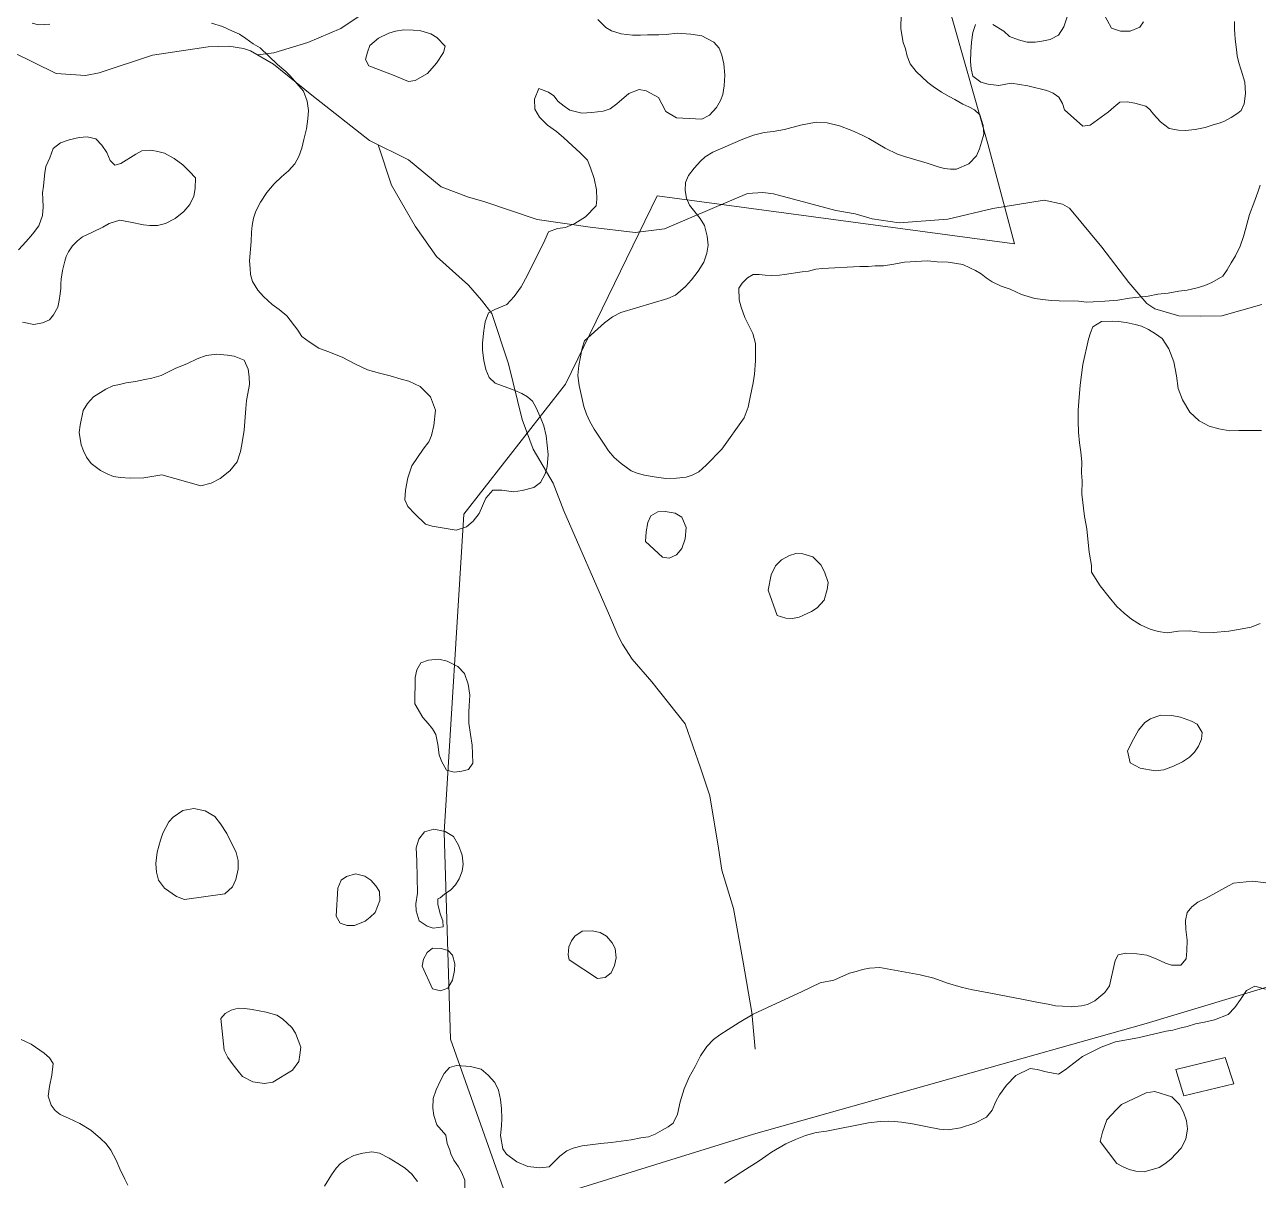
# Model space of a CAD drawing. Header units: metres. Extents: x 4652992 to 4879070, y 2074171 to 2309877.
# Drawn here: x 4654265.4 to 4654362.4, y 2307839.3 to 2307930.2 of the extents above; entities that cross this region are included whole.
import ezdxf

# ---------------------------------------------------------------- set-up
doc = ezdxf.new("R2010")
doc.units = ezdxf.units.M
doc.header["$MEASUREMENT"] = 0
for name, color, linetype, lineweight in [('Level 1', 2, 'Continuous', 0), ('Level 3', 46, 'Continuous', 0), ('Level 31', 38, 'Continuous', 0), ('Level 37', 3, 'Continuous', 0), ('Level 40', 1, 'Continuous', 0)]:
    doc.layers.add(name, color=color, linetype=linetype, lineweight=lineweight)

msp = doc.modelspace()

# ---------------------------------------------------------------- linework, layer by layer
at = {"layer": 'Level 1'}
for points in [[(4654362.660771, 2307908.189085, 1345), (4654359.527892, 2307907.292756, 1344.48), (4654357.807374, 2307907.284961, 1344.38), (4654356.137612, 2307907.31038, 1344.3), (4654354.253412, 2307907.857841, 1344), (4654353.617774, 2307908.264502, 1343.68), (4654352.207307, 2307909.921137, 1343.5), (4654350.09642, 2307912.695094, 1343), (4654347.557027, 2307915.775065, 1342.14), (4654347.004479, 2307916.076399, 1342), (4654345.549356, 2307916.386815, 1342), (4654341.513103, 2307915.731222, 1341), (4654337.969137, 2307914.898962, 1340), (4654334.144516, 2307914.622021, 1339), (4654332.036297, 2307914.919598, 1338), (4654330.697799, 2307915.324009, 1337), (4654329.183111, 2307915.574289, 1336), (4654327.316329, 2307916.076777, 1335), (4654324.264155, 2307916.902754, 1334), (4654323.430309, 2307917.007089, 1333.62), (4654322.228644, 2307916.931411, 1333.52), (4654319.439204, 2307915.753619, 1333), (4654315.690472, 2307914.133763, 1332), (4654313.378702, 2307913.845744, 1331.44), (4654309.851904, 2307914.270162, 1331), (4654305.695262, 2307914.871696, 1330), (4654301.495747, 2307916.288223, 1329), (4654300.289242, 2307916.624211, 1328), (4654298.133377, 2307917.438963, 1327), (4654295.566465, 2307919.573146, 1326), (4654292.507118, 2307921.090497, 1325), (4654287.956693, 2307924.656964, 1324), (4654284.95539, 2307927.089003, 1323), (4654283.137061, 2307928.158071, 1322.66), (4654282.586578, 2307928.325473, 1322.56), (4654281.44144, 2307928.520586, 1322.42), (4654279.821499, 2307928.463042, 1322), (4654275.440138, 2307927.799214, 1321), (4654271.235523, 2307926.425527, 1320), (4654270.154258, 2307926.207525, 1319.72), (4654267.852162, 2307926.372455, 1319), (4654264.398249, 2307928.070822, 1318)], [(4654322.822796, 2307849.609423, 1349), (4654322.568618, 2307852.498756, 1347), (4654321.894303, 2307856.471321, 1345), (4654321.123478, 2307860.672488, 1343), (4654320.197795, 2307863.688557, 1341), (4654319.932403, 2307865.429267, 1340), (4654319.252603, 2307869.54024, 1338), (4654318.527075, 2307871.741805, 1337), (4654317.311254, 2307875.205281, 1336), (4654314.689681, 2307878.518801, 1335.36), (4654313.150568, 2307880.285454, 1335.18), (4654312.393545, 2307881.478455, 1335.12), (4654312.043701, 2307882.141947, 1335.1), (4654311.366444, 2307883.721297, 1335), (4654307.792652, 2307891.959482, 1334), (4654306.94917, 2307894.136541, 1333), (4654305.36751, 2307896.814572, 1332), (4654304.509695, 2307899.159591, 1331.58), (4654303.43063, 2307903.525149, 1331), (4654302.121251, 2307907.47784, 1330), (4654301.303999, 2307908.522908, 1329.52), (4654300.296741, 2307909.708602, 1329), (4654297.775728, 2307911.973443, 1328), (4654296.084866, 2307914.344007, 1327), (4654294.231449, 2307917.590699, 1326), (4654293.186798, 2307920.753394, 1325.222165)]]:
    msp.add_polyline3d(points, dxfattribs=at)
at = {"layer": 'Level 3'}
msp.add_polyline3d([(4654310.742132, 2307958.323627, 1336.84), (4654309.779016, 2307954.92183, 1336), (4654308.573377, 2307950.226111, 1335), (4654307.14098, 2307947.243665, 1334), (4654305.10415, 2307944.136321, 1333), (4654303.860191, 2307942.024663, 1332), (4654302.485036, 2307940.558707, 1331), (4654300.984301, 2307939.09719, 1330), (4654297.838678, 2307936.9207, 1329), (4654296.022658, 2307934.971284, 1328), (4654294.583028, 2307933.57881, 1327), (4654292.708464, 2307931.546369, 1326), (4654290.251524, 2307929.901293, 1325), (4654287.658364, 2307928.800977, 1324), (4654284.97179, 2307927.999643, 1323), (4654283.709021, 2307927.821793, 1322.766948)], dxfattribs=at)
at = {"layer": 'Level 31'}
msp.add_3dface([(4654360.480231, 2307846.899125, 1363.762732), (4654356.541569, 2307845.945242, 1363.422732), (4654355.897131, 2307848.013998, 1363.252732), (4654359.792317, 2307848.969258, 1363.832732)], dxfattribs=at)
at = {"layer": 'Level 37', "extrusion": (-0.2380571444883622, -0.3757410176505633, 0.8956268662858244), "elevation": -1973933.017426, "flags": 128}
msp.add_lwpolyline([(2696479.591254, 3977594.69809), (2696490.752116, 3977584.896067), (2696472.710368, 3977560.031303)], dxfattribs=at)
at = {"layer": 'Level 37'}
for points in [[(4654321.938937, 2307986.153456, 1347.352359), (4654326.297248, 2307969.509468, 1344.652359), (4654333.063243, 2307950.203566, 1341.932359), (4654337.448182, 2307933.763957, 1344.332359), (4654341.118912, 2307920.834677, 1342.752359), (4654343.217048, 2307912.962998, 1342.372359), (4654315.108023, 2307916.727512, 1333.672359), (4654307.907974, 2307901.921652, 1332.792359), (4654299.907485, 2307891.690354, 1335.192359), (4654298.360353, 2307866.681969, 1346.632359), (4654298.878165, 2307850.396511, 1350.992359)], [(4654303.522367, 2307836.978702, 1346.770273), (4654322.698398, 2307842.942044, 1355.490273), (4654353.584691, 2307851.632133, 1362.930273), (4654366.639489, 2307855.563065, 1364.510273), (4654375.434873, 2307860.383755, 1365.310273), (4654379.018281, 2307866.792882, 1365.050273), (4654379.378924, 2307874.423588, 1364.470273)]]:
    msp.add_polyline3d(points, dxfattribs=at)
at = {"layer": 'Level 40', "color": 3}
for points in [[(4654267.361841, 2307930.234641, 1324.8), (4654266.469521, 2307930.199263, 1324.8), (4654265.976275, 2307930.327308, 1324.68)], [(4654310.446718, 2307930.60945, 1340), (4654311.081282, 2307929.968408, 1340.2), (4654311.521781, 2307929.729565, 1340.2), (4654312.296917, 2307929.485041, 1340.28), (4654313.189361, 2307929.368833, 1340.44), (4654313.799915, 2307929.369105, 1340.48), (4654314.357599, 2307929.410164, 1340.52), (4654315.244072, 2307929.416389, 1340.52), (4654315.825268, 2307929.422478, 1340.56), (4654316.699923, 2307929.52198, 1340.68), (4654317.7567, 2307929.464148, 1340.72), (4654318.643297, 2307929.318787, 1340.72), (4654319.583013, 2307928.829467, 1340.72), (4654320.006097, 2307928.351577, 1340.68), (4654320.200285, 2307927.797792, 1340.68), (4654320.371086, 2307927.127393, 1340.68), (4654320.436396, 2307926.235399, 1340.68), (4654320.390119, 2307925.395826, 1340.6), (4654320.285001, 2307924.719474, 1340.48), (4654320.097531, 2307924.241313, 1340.28), (4654319.775086, 2307923.698959, 1340.16), (4654319.223746, 2307923.08071, 1340.08), (4654318.642799, 2307922.77145, 1340.08), (4654316.64668, 2307922.863846, 1339.8), (4654315.800886, 2307923.364868, 1339.72), (4654315.495111, 2307923.971075, 1339.6), (4654315.230513, 2307924.478187, 1339.44), (4654314.267285, 2307925.002478, 1339.28), (4654313.709476, 2307925.113004, 1339.16), (4654312.881969, 2307924.791974, 1338.96), (4654311.955066, 2307923.975331, 1338.88), (4654311.421142, 2307923.596129, 1338.88), (4654310.863582, 2307923.403484, 1338.88), (4654309.988927, 2307923.303981, 1338.88), (4654309.184682, 2307923.251151, 1338.76), (4654308.251061, 2307923.466454, 1338.56), (4654307.798744, 2307923.798575, 1338.48), (4654307.322914, 2307924.165667, 1338.48), (4654306.982059, 2307924.596952, 1338.44), (4654306.582611, 2307924.888285, 1338.36), (4654305.81917, 2307925.191117, 1338.16), (4654305.467616, 2307924.351409, 1338.04), (4654305.491749, 2307923.55851, 1338.04), (4654305.856241, 2307922.940669, 1338.04), (4654306.490804, 2307922.299627, 1337.92), (4654307.213318, 2307921.792719, 1337.8), (4654307.78904, 2307921.314897, 1337.68), (4654308.42945, 2307920.703009, 1337.52), (4654309.075707, 2307920.120275, 1337.52), (4654309.633889, 2307919.554992, 1337.44), (4654309.8751, 2307918.931265, 1337.12), (4654310.169306, 2307918.115165, 1337), (4654310.352049, 2307917.199902, 1337), (4654310.387876, 2307916.46531, 1336.92), (4654310.317839, 2307915.96388, 1336.88), (4654309.473164, 2307915.100632, 1337.08), (4654308.634088, 2307914.569709, 1337.2), (4654307.900502, 2307914.260381, 1337.36), (4654307.272407, 2307914.172648, 1337.72), (4654306.579873, 2307913.91581, 1337.84), (4654306.292759, 2307913.245207, 1337.88), (4654304.915404, 2307910.486901, 1338.4), (4654304.428876, 2307909.583, 1338.48), (4654303.87766, 2307908.813166, 1338.48), (4654303.296962, 2307908.200735, 1338.44), (4654302.363839, 2307907.809695, 1338.28), (4654301.853302, 2307907.547108, 1338.16), (4654301.589699, 2307906.841534, 1338.2), (4654301.513815, 2307906.31095, 1338.24), (4654301.478734, 2307906.136028, 1338.92), (4654301.379712, 2307905.185658, 1339.08), (4654301.386056, 2307904.608469, 1339.08), (4654301.498265, 2307903.798119, 1339.08), (4654301.657372, 2307903.069412, 1339.08), (4654301.898583, 2307902.445686, 1339.08), (4654302.392077, 2307902.014469, 1339.08), (4654303.866091, 2307901.449593, 1339.16), (4654304.488587, 2307901.205001, 1339.08), (4654304.92324, 2307900.937004, 1338.92), (4654305.310994, 2307900.587364, 1338.68), (4654305.581439, 2307900.109406, 1338.56), (4654305.940208, 2307899.310825, 1338.48), (4654306.204931, 2307898.652128, 1338.28), (4654306.381703, 2307897.859297, 1338), (4654306.547279, 2307896.401816, 1338), (4654306.471769, 2307895.416475, 1338), (4654306.301963, 2307894.874189, 1338), (4654305.950284, 2307894.186067, 1337.96), (4654305.41636, 2307893.806865, 1337.96), (4654304.512471, 2307893.561593, 1337.96), (4654303.819813, 2307893.456341, 1337.96), (4654302.898011, 2307893.578366, 1337.96), (4654302.199381, 2307893.595546, 1337.96), (4654301.642195, 2307892.948144, 1338.2), (4654301.126557, 2307891.746889, 1338.32), (4654300.639781, 2307891.14616, 1338.36), (4654300.123522, 2307890.702833, 1338.36), (4654299.307708, 2307890.440111, 1338.36), (4654297.417079, 2307890.754101, 1338.2), (4654296.900323, 2307890.917118, 1338.2), (4654296.05428, 2307891.721312, 1338), (4654295.501945, 2307892.315748, 1337.96), (4654295.266705, 2307892.817043, 1337.88), (4654295.330646, 2307893.59249, 1337.56), (4654295.52359, 2307894.554562, 1337.36), (4654295.833968, 2307895.493366, 1337.28), (4654296.707628, 2307896.805554, 1337.12), (4654297.159199, 2307897.382947, 1337.12), (4654297.381875, 2307897.884445, 1337.12), (4654297.569097, 2307898.665777, 1337.12), (4654297.691382, 2307899.884348, 1337.12), (4654297.291312, 2307900.933609, 1337.12), (4654296.474627, 2307901.731986, 1336.96), (4654295.581934, 2307902.151365, 1336.68), (4654294.977103, 2307902.331833, 1336.44), (4654294.113892, 2307902.593808, 1336.16), (4654293.297705, 2307902.785843, 1336.04), (4654292.34642, 2307903.06527, 1335.96), (4654291.34214, 2307903.537071, 1335.76), (4654290.402424, 2307904.026392, 1335.48), (4654289.445168, 2307904.428251, 1335.04), (4654288.505576, 2307904.765986, 1334.72), (4654287.747857, 2307905.249557, 1334.6), (4654287.189799, 2307905.663254, 1334.56), (4654286.866484, 2307906.182, 1334.56), (4654285.990834, 2307907.295182, 1334.56), (4654285.3916, 2307907.807975, 1334.56), (4654284.857054, 2307908.186702, 1334.56), (4654284.157927, 2307908.810224, 1334.32), (4654283.711332, 2307909.323085, 1333.76), (4654283.299818, 2307910.010868, 1333.4), (4654283.134988, 2307910.558835, 1333.2), (4654283.105257, 2307911.019409, 1332.88), (4654283.075401, 2307911.631569, 1332.56), (4654283.197437, 2307913.153311, 1332), (4654283.220327, 2307913.876268, 1331.72), (4654283.266852, 2307914.412669, 1331.44), (4654283.383788, 2307914.995743, 1331.32), (4654283.553594, 2307915.538029, 1331.16), (4654283.940477, 2307916.249488, 1331), (4654284.427129, 2307917.001803, 1330.84), (4654284.990163, 2307917.678359, 1330.72), (4654285.588526, 2307918.226666, 1330.64), (4654286.13999, 2307918.693329, 1330.64), (4654286.62092, 2307919.264904, 1330.64), (4654286.949211, 2307919.836412, 1330.64), (4654287.171763, 2307920.489495, 1330.68), (4654287.341444, 2307921.183367, 1330.8), (4654287.540359, 2307922.023007, 1330.84), (4654287.663018, 2307922.78682, 1330.84), (4654287.703572, 2307923.445653, 1330.84), (4654287.609028, 2307924.191879, 1330.84), (4654287.308976, 2307924.978825, 1330.8), (4654286.268869, 2307926.185218, 1330.52), (4654285.910473, 2307926.529042, 1330.4), (4654285.25837, 2307927.082623, 1330.12), (4654284.594448, 2307927.729482, 1330.08), (4654283.901168, 2307928.382158, 1329.96), (4654283.354928, 2307928.702577, 1329.84), (4654282.767513, 2307929.122092, 1329.72), (4654282.285836, 2307929.46003, 1329.56), (4654281.722057, 2307929.692988, 1329.4), (4654280.94095, 2307930.059944, 1329.12), (4654280.07774, 2307930.32192, 1328.8)], [(4654362.536524, 2307917.59042, 1354.36), (4654362.360871, 2307917.01898, 1354.36), (4654362.038676, 2307916.173455, 1354.36), (4654361.704787, 2307915.269622, 1354.16), (4654361.40038, 2307914.208387, 1353.76), (4654361.236546, 2307913.543669, 1353.32), (4654360.961249, 2307912.779788, 1353.04), (4654360.597877, 2307912.033358, 1352.8), (4654360.269586, 2307911.46185, 1352.36), (4654359.947142, 2307910.919496, 1352), (4654359.601186, 2307910.412113, 1351.96), (4654358.738597, 2307909.916161, 1352.04), (4654358.175191, 2307909.694362, 1351.64), (4654357.588272, 2307909.507534, 1351.4), (4654356.789999, 2307909.332272, 1351.08), (4654356.132546, 2307909.250357, 1350.84), (4654355.304914, 2307909.080912, 1350.52), (4654354.494822, 2307908.998929, 1350.4), (4654353.731754, 2307908.847003, 1350.24), (4654352.264209, 2307908.683104, 1349.76), (4654351.348502, 2307908.531111, 1349.56), (4654350.327055, 2307908.460694, 1349.32), (4654349.39953, 2307908.40198, 1349.04), (4654348.877051, 2307908.384257, 1348.92), (4654348.248832, 2307908.44811, 1348.92), (4654346.728293, 2307908.476584, 1348.92), (4654346.094228, 2307908.511283, 1348.28), (4654345.43665, 2307908.580954, 1347.88), (4654344.814278, 2307908.67396, 1347.64), (4654343.774918, 2307908.970839, 1347.36), (4654342.882225, 2307909.390218, 1347.2), (4654342.165806, 2307909.623108, 1347.04), (4654341.472775, 2307909.972613, 1346.96), (4654340.985252, 2307910.281398, 1346.88), (4654340.591651, 2307910.601885, 1346.76), (4654340.156998, 2307910.869881, 1346.64), (4654339.710652, 2307911.079571, 1346.52), (4654339.152719, 2307911.341682, 1346.28), (4654337.996049, 2307911.510244, 1346.12), (4654337.150628, 2307911.55651, 1346.04), (4654336.399129, 2307911.614478, 1345.92), (4654335.906008, 2307911.590938, 1345.84), (4654334.579284, 2307911.520385, 1345.56), (4654333.722294, 2307911.356757, 1345.44), (4654332.906356, 2307911.24562, 1345.32), (4654332.260596, 2307911.222012, 1345.2), (4654331.702912, 2307911.180953, 1345), (4654331.062999, 2307911.186498, 1344.76), (4654328.098427, 2307911.016103, 1344.12), (4654327.59946, 2307910.963409, 1344.04), (4654327.018388, 2307910.805735, 1344.04), (4654326.519421, 2307910.753041, 1344.04), (4654325.134104, 2307910.542537, 1343.4), (4654324.729059, 2307910.501545, 1342.92), (4654324.142016, 2307910.466302, 1342.6), (4654323.601872, 2307910.512704, 1342.4), (4654323.149803, 2307910.541654, 1341.88), (4654322.662529, 2307910.547267, 1341.52), (4654322.216556, 2307910.3022, 1341.4), (4654321.794218, 2307909.870576, 1341.28), (4654321.530366, 2307909.468173, 1341.08), (4654321.560471, 2307908.552842, 1340.76), (4654321.719454, 2307907.975721, 1340.68), (4654322.013659, 2307907.159621, 1340.64), (4654322.64872, 2307905.912236, 1340.64), (4654322.854851, 2307905.113588, 1340.68), (4654322.861195, 2307904.536399, 1340.68), (4654322.85597, 2307903.749317, 1340.64), (4654322.768766, 2307902.705669, 1340.64), (4654322.663648, 2307902.029317, 1340.6), (4654322.435623, 2307900.892322, 1340.6), (4654322.27776, 2307900.105173, 1340.72), (4654321.961411, 2307899.288801, 1340.72), (4654320.213966, 2307896.81601, 1340.72), (4654318.982159, 2307895.544475, 1340.72), (4654318.389643, 2307895.025321, 1340.76), (4654317.879106, 2307894.762734, 1340.68), (4654317.391957, 2307894.616762, 1340.56), (4654316.640582, 2307894.523145, 1340.32), (4654315.812826, 2307894.505286, 1340.24), (4654314.891023, 2307894.62731, 1339.92), (4654314.127706, 2307894.778556, 1339.8), (4654313.546385, 2307894.924053, 1339.72), (4654313.064834, 2307895.110406, 1339.64), (4654312.295297, 2307895.687256, 1339.52), (4654311.748933, 2307896.15926, 1339.4), (4654311.302338, 2307896.672121, 1339.32), (4654310.949664, 2307897.196684, 1339.16), (4654310.179629, 2307898.379876, 1339), (4654309.815138, 2307898.997717, 1338.96), (4654309.562233, 2307899.563136, 1338.88), (4654309.35038, 2307900.181045, 1338.84), (4654308.979172, 2307901.830832, 1338.64), (4654308.890475, 2307902.606212, 1338.56), (4654308.954416, 2307903.38166, 1338.52), (4654309.229215, 2307904.751883, 1338.48), (4654309.404868, 2307905.323323, 1338.64), (4654310.971186, 2307906.740763, 1338.64), (4654311.616572, 2307907.219128, 1338.64), (4654312.26793, 2307907.575062, 1338.64), (4654315.96559, 2307908.661127, 1338.64), (4654316.570048, 2307908.935417, 1338.64), (4654317.344437, 2307909.600406, 1338.84), (4654317.81952, 2307910.142828, 1338.88), (4654318.353195, 2307910.825201, 1338.96), (4654318.798795, 2307911.525026, 1339), (4654319.03304, 2307912.236417, 1339.12), (4654319.126465, 2307912.854461, 1339.12), (4654319.055432, 2307913.565717, 1339.12), (4654318.855149, 2307914.393519, 1339.12), (4654318.508322, 2307914.947235, 1339.08), (4654317.967681, 2307915.599979, 1338.96), (4654317.650337, 2307915.996293, 1338.92), (4654317.42679, 2307916.555895, 1338.88), (4654317.332371, 2307917.150535, 1338.88), (4654317.33772, 2307917.786032, 1338.92), (4654317.57209, 2307918.345837, 1339.08), (4654318.023661, 2307918.92323, 1339.24), (4654318.528102, 2307919.459834, 1339.36), (4654318.903541, 2307919.809815, 1339.6), (4654319.496182, 2307920.177382, 1339.96), (4654321.867118, 2307921.192895, 1341.6), (4654322.694625, 2307921.513925, 1341.6), (4654323.528104, 2307921.712523, 1341.6), (4654324.25012, 2307921.811958, 1341.6), (4654325.136469, 2307921.969768, 1341.96), (4654326.392534, 2307922.29682, 1342.28), (4654327.631058, 2307922.536409, 1342.44), (4654328.476479, 2307922.490144, 1343.16), (4654329.46297, 2307922.234053, 1343.72), (4654330.43192, 2307921.890501, 1344.08), (4654331.242385, 2307921.517727, 1344.32), (4654331.770959, 2307921.261433, 1344.36), (4654333.051406, 2307920.492413, 1344.36), (4654334.026328, 2307920.02643, 1344.36), (4654334.566596, 2307919.828442, 1344.36), (4654336.35758, 2307919.32201, 1344.36), (4654337.214943, 2307919.03088, 1344.36), (4654337.708189, 2307918.902835, 1344.36), (4654338.183769, 2307918.838914, 1344.68), (4654338.671043, 2307918.833301, 1344.8), (4654339.639371, 2307919.247677, 1345), (4654340.225916, 2307919.889262, 1345.04), (4654340.460286, 2307920.449067, 1345.24), (4654340.624245, 2307920.9622, 1345.32), (4654340.811591, 2307921.591947, 1345.32), (4654340.76407, 2307922.268231, 1345.48), (4654340.50507, 2307923.107668, 1345.48), (4654340.064446, 2307923.498096, 1345.48), (4654339.623946, 2307923.736939, 1345.68), (4654339.148241, 2307923.952446, 1345.8), (4654338.519774, 2307924.31947, 1346), (4654338.079274, 2307924.558313, 1346.52), (4654337.474318, 2307924.890367, 1346.56), (4654336.834032, 2307925.350669, 1346.56), (4654336.405226, 2307925.64782, 1346.84), (4654335.482801, 2307926.527773, 1347), (4654335.024388, 2307927.133912, 1347.12), (4654334.77733, 2307927.728484, 1347.2), (4654334.647705, 2307928.299788, 1347.24), (4654334.471182, 2307928.789448, 1347.32), (4654334.294161, 2307929.88545, 1347.36), (4654334.316678, 2307931.063165, 1347.72)], [(4654347.373974, 2307930.812967, 1348.097311), (4654347.094295, 2307930.043372, 1347.657311), (4654346.672123, 2307929.375399, 1347.577311), (4654346.020123, 2307929.032345, 1347.557311), (4654345.369516, 2307928.909879, 1347.197311), (4654344.83374, 2307928.83847, 1347.037311), (4654344.206749, 2307928.829157, 1346.957311), (4654343.543703, 2307929.003618, 1346.937311), (4654342.823938, 2307929.262845, 1346.957311), (4654342.377186, 2307929.689287, 1347.017311), (4654341.507465, 2307930.22829, 1347.057311)], [(4654348.599278, 2307922.20889, 1349.277311), (4654349.16955, 2307922.302969, 1349.277311), (4654350.62178, 2307923.342776, 1349.277311), (4654351.024848, 2307923.705297, 1349.277311), (4654351.511202, 2307924.110349, 1349.337311), (4654352.066714, 2307924.133708, 1349.477311), (4654352.670089, 2307924.029869, 1349.637311), (4654353.161585, 2307923.889117, 1349.877311), (4654353.541667, 2307923.784983, 1350.317311), (4654353.860686, 2307923.530882, 1351.157311), (4654354.156088, 2307923.163628, 1351.657311), (4654354.69903, 2307922.55632, 1351.617311), (4654355.379954, 2307922.039691, 1351.617311), (4654356.109039, 2307921.896425, 1351.697311), (4654356.655695, 2307921.877352, 1351.797311), (4654357.414764, 2307921.949057, 1351.897311), (4654358.205841, 2307922.102816, 1351.997311), (4654358.848521, 2307922.329909, 1352.177311), (4654359.318722, 2307922.443652, 1352.377311), (4654359.726301, 2307922.613873, 1352.617311), (4654360.26347, 2307922.90587, 1352.977311), (4654360.780904, 2307923.245918, 1353.457311), (4654361.048477, 2307923.458374, 1353.897311), (4654361.275019, 2307923.973375, 1353.937311), (4654361.383149, 2307924.776679, 1353.937311), (4654361.331536, 2307925.670269, 1354.137311), (4654361.057096, 2307926.637092, 1354.437311), (4654360.860205, 2307927.191126, 1354.597311), (4654360.737744, 2307927.745258, 1354.757311), (4654360.666563, 2307928.259865, 1354.917311), (4654360.582943, 2307929.0714, 1355.297311), (4654360.536937, 2307929.492715, 1355.577311), (4654360.516107, 2307929.820739, 1355.957311), (4654360.511429, 2307930.440072, 1356.177311)], [(4654353.351765, 2307930.433432, 1349.457311), (4654353.071456, 2307930.017341, 1349.457311), (4654352.316434, 2307929.679806, 1349.457311), (4654351.546485, 2307929.698584, 1349.417311), (4654350.85236, 2307929.938049, 1349.357311), (4654350.173126, 2307931.175828, 1349.077311)], [(4654294.298005, 2307926.264766, 1334.12008), (4654295.573028, 2307925.744024, 1334.20008), (4654296.087726, 2307925.818546, 1334.20008), (4654297.051119, 2307926.36503, 1334.32008), (4654297.772636, 2307927.166741, 1334.32008), (4654298.324739, 2307928.002297, 1334.40008), (4654298.457062, 2307928.507904, 1334.40008), (4654297.804574, 2307929.199858, 1334.40008), (4654297.331031, 2307929.471809, 1334.40008), (4654296.52955, 2307929.7206, 1334.36008), (4654295.925041, 2307929.782252, 1334.32008), (4654295.196024, 2307929.809662, 1334.28008), (4654294.556819, 2307929.700897, 1334.28008), (4654294.024773, 2307929.541167, 1334.28008), (4654293.209017, 2307929.142536, 1334.24008), (4654292.533761, 2307928.568046, 1334.24008), (4654292.339186, 2307928.045318, 1334.40008), (4654292.189516, 2307927.454502, 1334.48008), (4654292.441602, 2307926.960771, 1334.64008), (4654294.298005, 2307926.264766, 1334.12008)], [(4654340.150461, 2307930.215184, 1347.037311), (4654339.943189, 2307929.578603, 1346.837311), (4654339.82962, 2307928.82054, 1346.717311), (4654339.779139, 2307928.079529, 1346.657311), (4654339.751344, 2307927.304612, 1346.557311), (4654339.807765, 2307926.719284, 1346.557311), (4654339.955865, 2307926.14539, 1346.557311), (4654340.574167, 2307925.685239, 1346.437311), (4654341.137142, 2307925.530441, 1346.417311), (4654341.978105, 2307925.424088, 1346.497311), (4654342.95254, 2307925.600715, 1346.757311), (4654344.265264, 2307925.401661, 1347.217311), (4654345.762905, 2307925.019029, 1347.617311), (4654346.253937, 2307924.804748, 1347.977311), (4654346.695713, 2307924.497077, 1348.597311), (4654346.981795, 2307924.013862, 1348.677311), (4654347.155999, 2307923.493735, 1349.157311), (4654348.599278, 2307922.20889, 1349.277311)], [(4654264.886834, 2307912.486553, 1332.1125), (4654265.50427, 2307913.153301, 1331.7125), (4654266.011545, 2307913.722729, 1331.4925), (4654266.49269, 2307914.386439, 1331.4725), (4654266.776599, 2307915.192793, 1331.4525), (4654266.831478, 2307915.835935, 1330.9525), (4654266.802251, 2307916.510404, 1330.5725), (4654266.79339, 2307916.987692, 1330.2325), (4654266.868609, 2307917.507962, 1330.0725), (4654266.917723, 2307918.048205, 1330.0725), (4654266.972652, 2307918.542726, 1329.9125), (4654267.042081, 2307919.034408, 1329.5125), (4654267.363726, 2307919.729346, 1328.8925), (4654267.615765, 2307920.452774, 1328.4725), (4654268.192671, 2307920.919403, 1328.3325), (4654268.885653, 2307921.140389, 1328.1925), (4654269.662741, 2307921.330048, 1328.1725), (4654270.303588, 2307921.368049, 1328.1525), (4654270.967696, 2307921.223163, 1328.1525), (4654271.455034, 2307920.726499, 1328.1525), (4654271.838002, 2307920.161104, 1328.2125), (4654272.116599, 2307919.526977, 1328.2925), (4654272.464702, 2307919.161602, 1328.3325), (4654272.940233, 2307919.276552, 1328.0525), (4654274.128911, 2307920.00979, 1327.7725), (4654274.589892, 2307920.2762, 1327.5725), (4654275.29453, 2307920.331433, 1327.3725), (4654275.848427, 2307920.237847, 1327.3725), (4654276.379139, 2307920.104218, 1327.3725), (4654277.136138, 2307919.673646, 1327.3725), (4654277.820662, 2307919.182959, 1327.4325), (4654278.348605, 2307918.663484, 1327.4925), (4654278.804048, 2307918.158204, 1327.5125), (4654278.80143, 2307917.326499, 1327.6925), (4654278.676946, 2307916.711846, 1327.8725), (4654278.363987, 2307916.05979, 1328.1325), (4654277.891501, 2307915.513273, 1328.3325), (4654277.20733, 2307914.963618, 1328.5125), (4654276.465108, 2307914.57394, 1328.6925), (4654275.815601, 2307914.418746, 1328.8525), (4654275.238544, 2307914.397979, 1328.9925), (4654274.725252, 2307914.468753, 1329.0525), (4654273.713142, 2307914.681774, 1329.0725), (4654272.866349, 2307914.817845, 1329.0325), (4654272.016786, 2307914.568071, 1329.1125), (4654271.51812, 2307914.264456, 1329.3325), (4654270.715003, 2307913.871839, 1329.5125), (4654269.932176, 2307913.504972, 1329.8325), (4654269.5263, 2307913.212912, 1330.0125), (4654269.140764, 2307912.797981, 1330.2725), (4654268.833544, 2307912.323134, 1330.6325), (4654268.656774, 2307911.971356, 1331.0525), (4654268.538005, 2307911.608223, 1331.5325), (4654268.355571, 2307910.856306, 1331.6125), (4654268.263007, 2307910.17596, 1331.7125), (4654268.234133, 2307909.810088, 1332.0725), (4654268.225549, 2307909.469964, 1332.5125), (4654268.1822, 2307909.03262, 1332.9725), (4654268.092481, 2307908.515189, 1333.2725), (4654267.982472, 2307907.972008, 1333.4925), (4654267.649197, 2307907.368513, 1333.7525), (4654267.333241, 2307906.999403, 1334.0525), (4654266.78526, 2307906.750027, 1334.2125), (4654266.112543, 2307906.6291, 1334.2525), (4654265.210644, 2307906.790821, 1334.2125)], [(4654362.54722, 2307883.093014, 1358.84), (4654361.819481, 2307882.81284, 1358.48), (4654361.120976, 2307882.678434, 1358.12), (4654360.076142, 2307882.491402, 1357.76), (4654358.837493, 2307882.403398, 1357.52), (4654357.804228, 2307882.426259, 1357.12), (4654356.999859, 2307882.525015, 1356.44), (4654356.107539, 2307882.489637, 1355.88), (4654355.227037, 2307882.36098, 1355.52), (4654354.51659, 2307882.471438, 1355.44), (4654353.8824, 2307882.657723, 1355.44), (4654353.124805, 2307882.989709, 1355.44), (4654352.419956, 2307883.432492, 1355.44), (4654351.844233, 2307883.910314, 1355.44), (4654351.280205, 2307884.446443, 1355), (4654350.663182, 2307885.174946, 1354.52), (4654349.957959, 2307886.072486, 1354.2), (4654349.287818, 2307887.144948, 1353.84), (4654349.26978, 2307887.66383, 1353.68), (4654349.204843, 2307888.101068, 1353.28), (4654349.081065, 2307888.701525, 1352.92), (4654348.980426, 2307889.721769, 1352.48), (4654348.903423, 2307890.555456, 1352.32), (4654348.732373, 2307891.529027, 1352.08), (4654348.501985, 2307893.27216, 1351.8), (4654348.530472, 2307894.327442, 1351.56), (4654348.500616, 2307894.939602, 1351.36), (4654348.523382, 2307895.814145, 1351.12), (4654348.434685, 2307896.589525, 1350.92), (4654348.334294, 2307897.306597, 1350.68), (4654348.257291, 2307898.140285, 1350.36), (4654348.221339, 2307899.026462, 1350.08), (4654348.238258, 2307899.871851, 1349.92), (4654348.284659, 2307900.559838, 1349.84), (4654348.389279, 2307901.842533, 1349.76), (4654348.593419, 2307903.469255, 1349.6), (4654349.026206, 2307905.475043, 1349.48), (4654349.184319, 2307905.959022, 1349.48), (4654349.371789, 2307906.437183, 1349.48), (4654350.064199, 2307906.845607, 1349.48), (4654350.897802, 2307906.892619, 1349.52), (4654351.408587, 2307906.852035, 1349.56), (4654352.001601, 2307906.764845, 1349.64), (4654352.706202, 2307906.625234, 1349.8), (4654353.199447, 2307906.497188, 1349.88), (4654353.75738, 2307906.235076, 1350.04), (4654354.297773, 2307905.885504, 1350.24), (4654354.832319, 2307905.506777, 1350.52), (4654355.343726, 2307904.708264, 1351.04), (4654355.749643, 2307903.688157, 1351.88), (4654355.956022, 2307902.586337, 1352.36), (4654356.091866, 2307901.58943, 1352.36), (4654356.433095, 2307900.703388, 1352.36), (4654356.997497, 2307899.712502, 1352.68), (4654357.749494, 2307899.048191, 1353.12), (4654358.518906, 2307898.622927, 1353.44), (4654359.299888, 2307898.407557, 1353.64), (4654360.157127, 2307898.268013, 1353.8), (4654360.861603, 2307898.279987, 1353.92), (4654361.530874, 2307898.268624, 1354.08), (4654362.141429, 2307898.268895, 1354.28), (4654362.63455, 2307898.292436, 1354.56)], [(4654276.16733, 2307894.792752, 1336.8325), (4654274.763895, 2307894.562254, 1336.6125), (4654273.688071, 2307894.535112, 1336.4925), (4654272.913803, 2307894.582678, 1336.3725), (4654272.359905, 2307894.676264, 1336.2525), (4654271.869773, 2307894.861392, 1336.0125), (4654271.336115, 2307895.129348, 1335.8125), (4654270.605171, 2307895.688568, 1335.7725), (4654270.251229, 2307896.173975, 1335.7725), (4654270.007472, 2307896.682393, 1335.7725), (4654269.83332, 2307897.162321, 1335.7725), (4654269.679307, 2307898.113859, 1335.5125), (4654269.754501, 2307898.70844, 1335.2725), (4654269.971599, 2307899.854818, 1334.9325), (4654270.325189, 2307900.409752, 1334.6725), (4654270.791884, 2307900.927681, 1334.4725), (4654271.774717, 2307901.53775, 1334.0725), (4654272.325593, 2307901.80142, 1333.9325), (4654272.844625, 2307901.907854, 1333.8325), (4654273.352051, 2307902.031421, 1333.8325), (4654274.111769, 2307902.135314, 1333.8325), (4654274.836672, 2307902.290607, 1333.8325), (4654275.370203, 2307902.394202, 1333.7725), (4654276.121186, 2307902.603833, 1333.5125), (4654276.643062, 2307902.873182, 1333.2725), (4654277.225834, 2307903.145468, 1333.0725), (4654278.200031, 2307903.564034, 1332.9725), (4654278.936463, 2307903.925124, 1332.9725), (4654279.649735, 2307904.17186, 1332.7525), (4654280.487743, 2307904.290147, 1332.6525), (4654281.331617, 2307904.214092, 1332.6125), (4654281.856514, 2307904.126184, 1332.6125), (4654282.639568, 2307903.824261, 1332.6125), (4654282.958796, 2307903.093013, 1332.8325), (4654283.037287, 2307902.512925, 1333.0125), (4654283.063594, 2307901.898472, 1333.1725), (4654282.933345, 2307901.180921, 1333.5525), (4654282.826231, 2307900.652035, 1333.8925), (4654282.771352, 2307900.008893, 1334.2725), (4654282.635641, 2307898.296722, 1334.2725), (4654282.456228, 2307897.187549, 1334.2725), (4654282.343324, 2307896.630074, 1334.4525), (4654282.10581, 2307895.829498, 1334.6925), (4654281.505794, 2307895.099895, 1334.9125), (4654280.754938, 2307894.518713, 1335.0525), (4654280.047506, 2307894.151945, 1335.1725), (4654279.235629, 2307893.939376, 1335.1725), (4654276.16733, 2307894.792752, 1336.8325)], [(4654314.211343, 2307889.547436, 1337.4725), (4654314.245452, 2307890.298928, 1337.5525), (4654314.384001, 2307891.044845, 1337.5525), (4654314.614786, 2307891.579448, 1337.6325), (4654315.172743, 2307891.87162, 1337.6925), (4654315.738663, 2307891.90951, 1337.6725), (4654316.527532, 2307891.784832, 1337.6525), (4654317.051814, 2307891.474087, 1337.6525), (4654317.394696, 2307890.648803, 1337.6525), (4654317.319598, 2307889.771538, 1337.6525), (4654317.070721, 2307889.002619, 1337.6325), (4654316.636941, 2307888.507749, 1337.6325), (4654316.067428, 2307888.232705, 1337.6325), (4654315.539553, 2307888.306297, 1337.6125), (4654314.211343, 2307889.547436, 1337.4725)], [(4654323.838653, 2307885.710927, 1340.2525), (4654324.094756, 2307886.920221, 1340.2525), (4654324.419318, 2307887.629538, 1340.2525), (4654324.898445, 2307888.108259, 1340.2125), (4654325.521698, 2307888.444294, 1340.2125), (4654326.020504, 2307888.604316, 1340.2125), (4654326.56809, 2307888.583059, 1340.2125), (4654327.359766, 2307888.342314, 1340.3325), (4654327.98043, 2307887.705685, 1340.4125), (4654328.272099, 2307887.162041, 1340.4525), (4654328.561365, 2307886.33264, 1340.5325), (4654328.500758, 2307885.772044, 1340.5325), (4654328.264519, 2307884.930957, 1340.5725), (4654327.700486, 2307884.325733, 1340.5725), (4654327.262103, 2307884.0394, 1340.5725), (4654326.297012, 2307883.598504, 1340.5725), (4654325.754045, 2307883.504366, 1340.6125), (4654325.234361, 2307883.520165, 1340.6125), (4654324.55429, 2307883.739076, 1340.6125), (4654323.838653, 2307885.710927, 1340.2525)], [(4654296.062427, 2307876.791755, 1343.7125), (4654296.094549, 2307878.851851, 1343.2925), (4654296.218166, 2307879.452029, 1343.1725), (4654296.527335, 2307880.001022, 1343.1125), (4654297.146017, 2307880.221843, 1343.1125), (4654297.944149, 2307880.288611, 1343.1125), (4654298.608191, 2307880.143769, 1343.1325), (4654299.439692, 2307879.713425, 1343.1525), (4654299.97488, 2307879.162688, 1343.1525), (4654300.268377, 2307878.317338, 1343.2125), (4654300.396491, 2307877.474628, 1343.2925), (4654300.34178, 2307876.623106, 1343.4925), (4654300.314207, 2307876.123056, 1343.5525), (4654300.317494, 2307875.260181, 1343.5925), (4654300.436779, 2307874.374601, 1343.6125), (4654300.564893, 2307873.531891, 1343.7925), (4654300.606442, 2307872.854786, 1343.9125), (4654300.618776, 2307872.109069, 1344.0925), (4654300.274937, 2307871.61146, 1344.0925), (4654299.763856, 2307871.47364, 1344.0525), (4654299.163049, 2307871.412846, 1344.0125), (4654298.54545, 2307871.563464, 1343.9925), (4654298.150022, 2307872.280105, 1343.8925), (4654297.965769, 2307872.777017, 1343.8725), (4654297.860768, 2307873.585471, 1343.8725), (4654297.703438, 2307874.35957, 1343.8725), (4654297.449413, 2307874.810675, 1343.8525), (4654297.117004, 2307875.247391, 1343.8325), (4654296.70054, 2307875.715426, 1343.7925), (4654296.062427, 2307876.791755, 1343.7125)], [(4654352.110038, 2307873.081745, 1357.6125), (4654352.564868, 2307873.994559, 1357.4925), (4654352.978954, 2307874.714985, 1357.4125), (4654353.481364, 2307875.303641, 1357.3325), (4654353.919748, 2307875.589974, 1357.3325), (4654354.710408, 2307875.893259, 1357.2525), (4654355.604451, 2307875.861469, 1357.2525), (4654356.274082, 2307875.730469, 1357.2925), (4654357.137821, 2307875.418381, 1357.4925), (4654357.58304, 2307875.188169, 1357.5325), (4654357.968853, 2307874.540239, 1357.6925), (4654357.914065, 2307874.007127, 1357.7325), (4654357.680229, 2307873.451797, 1357.8125), (4654357.37433, 2307872.96781, 1357.8925), (4654356.974287, 2307872.588109, 1357.8925), (4654356.428918, 2307872.208215, 1357.8925), (4654355.721961, 2307871.888555, 1357.9325), (4654354.959202, 2307871.579812, 1357.9325), (4654354.276728, 2307871.512967, 1357.9725), (4654353.099053, 2307871.714734, 1357.9725), (4654352.32022, 2307872.153325, 1357.9725), (4654352.110038, 2307873.081745, 1357.6125)], [(4654277.958042, 2307861.396065, 1348.3125), (4654277.32616, 2307861.62381, 1348.2125), (4654276.376368, 2307862.285432, 1348.0325), (4654275.902338, 2307862.913395, 1347.9125), (4654275.747518, 2307863.553207, 1347.7525), (4654275.705969, 2307864.230313, 1347.5525), (4654275.813009, 2307865.116191, 1347.3325), (4654276.065263, 2307866.047976, 1347.2125), (4654276.258435, 2307866.619674, 1347.0925), (4654276.728183, 2307867.508888, 1346.9525), (4654277.060032, 2307867.875049, 1346.8125), (4654277.827521, 2307868.37893, 1346.6725), (4654278.689755, 2307868.537214, 1346.6725), (4654279.577178, 2307868.37838, 1346.7725), (4654280.327351, 2307867.919357, 1346.9725), (4654280.795711, 2307867.337102, 1347.1725), (4654281.28675, 2307866.572015, 1347.3525), (4654282.007834, 2307865.092927, 1347.6325), (4654282.180097, 2307864.464567, 1347.7925), (4654282.175204, 2307863.781685, 1347.9525), (4654281.975496, 2307862.958544, 1348.0725), (4654281.735882, 2307862.38107, 1348.0925), (4654281.11339, 2307861.848807, 1348.0925), (4654277.958042, 2307861.396065, 1348.3125)], [(4654296.22652, 2307864.405937, 1347.9925), (4654296.190424, 2307864.963047, 1347.7325), (4654296.171554, 2307865.457321, 1347.5925), (4654296.385329, 2307866.129048, 1347.2525), (4654296.825212, 2307866.726786, 1347.0525), (4654297.556948, 2307866.910613, 1346.8725), (4654298.441428, 2307866.737489, 1346.8125), (4654299.098934, 2307866.341202, 1346.8125), (4654299.485748, 2307865.65598, 1346.9725), (4654299.793962, 2307864.882081, 1347.0525), (4654299.858624, 2307864.170719, 1347.2525), (4654299.77578, 2307863.622024, 1347.5725), (4654299.544778, 2307863.013132, 1347.9525), (4654299.250325, 2307862.535589, 1348.4725), (4654298.89809, 2307862.143686, 1348.5725), (4654298.392245, 2307861.811582, 1348.5725), (4654298.060613, 2307861.519709, 1348.8725), (4654297.866014, 2307861.453737, 1349.3725), (4654297.870601, 2307861.036589, 1349.6725), (4654298.045374, 2307860.273942, 1350.0525), (4654298.278796, 2307859.722807, 1350.4725), (4654298.297666, 2307859.228534, 1350.6725), (4654297.508147, 2307859.130348, 1350.8325), (4654297.026931, 2307859.284003, 1350.7725), (4654296.407255, 2307859.717483, 1350.6925), (4654296.177427, 2307860.505772, 1350.4525), (4654296.15583, 2307861.060044, 1350.3325), (4654296.280097, 2307861.883086, 1349.9925), (4654296.22652, 2307864.405937, 1347.9925)], [(4654290.013856, 2307862.291979, 1351.6325), (4654290.2768, 2307862.909485, 1351.6125), (4654290.701317, 2307863.212909, 1351.5925), (4654291.389554, 2307863.40525, 1351.5725), (4654292.134707, 2307863.214799, 1351.5725), (4654292.61549, 2307862.912568, 1351.5725), (4654293.005898, 2307862.464499, 1351.5725), (4654293.277365, 2307862.024846, 1351.5725), (4654293.313028, 2307861.31916, 1351.5725), (4654292.935947, 2307860.36721, 1351.6125), (4654292.560599, 2307860.009563, 1351.6125), (4654292.147639, 2307859.689011, 1351.6125), (4654291.322585, 2307859.345057, 1351.6125), (4654290.750994, 2307859.352875, 1351.6125), (4654290.182781, 2307859.523559, 1351.5925), (4654289.89136, 2307860.086047, 1351.5525), (4654290.013856, 2307862.291979, 1351.6325)], [(4654300.001979, 2307838.498991, 1349.08), (4654299.983692, 2307839.321044, 1349.36), (4654299.760146, 2307839.880646, 1349.56), (4654299.4897, 2307840.358603, 1349.8), (4654299.137027, 2307840.883166, 1350.08), (4654298.901787, 2307841.38446, 1350.4), (4654298.807616, 2307841.67593, 1350.8), (4654298.607582, 2307842.20056, 1351.08), (4654298.495497, 2307842.859325, 1351.24), (4654297.802093, 2307843.663587, 1351.24), (4654297.554911, 2307844.409745, 1351.48), (4654297.484003, 2307844.969415, 1351.84), (4654297.518586, 2307845.75068, 1352.08), (4654297.746984, 2307846.432917, 1352.08), (4654298.075151, 2307847.15601, 1352.08), (4654298.368237, 2307847.704181, 1352.08), (4654298.796421, 2307848.164959, 1352.16), (4654299.348134, 2307848.328451, 1352.24), (4654300.434269, 2307848.264802, 1352.24), (4654301.273967, 2307848.037797, 1352.24), (4654301.820331, 2307847.565792, 1352.24), (4654302.349155, 2307847.006326, 1352.24), (4654302.65493, 2307846.400119, 1352.16), (4654302.814037, 2307845.671412, 1352.12), (4654302.885069, 2307844.960157, 1352.04), (4654302.909203, 2307844.167258, 1351.92), (4654302.886189, 2307843.595886, 1351.84), (4654302.792889, 2307842.826256, 1351.64), (4654302.981603, 2307841.788561, 1351.6), (4654303.263742, 2307841.36891, 1351.56), (4654304.086149, 2307840.751273, 1351.52), (4654304.961177, 2307840.396019, 1351.6), (4654305.88298, 2307840.273994, 1351.76), (4654306.634355, 2307840.367612, 1351.92), (4654307.473183, 2307841.201706, 1352), (4654308.012953, 2307841.610062, 1352.08), (4654308.517643, 2307841.843495, 1352.28), (4654309.221995, 2307842.007055, 1352.64), (4654310.695386, 2307842.200107, 1353.8), (4654311.505478, 2307842.282091, 1354), (4654313.072791, 2307842.486846, 1354), (4654313.83586, 2307842.638771, 1354.04), (4654314.434596, 2307842.732321, 1354.48), (4654314.962797, 2307842.930783, 1355.12), (4654315.514386, 2307843.24586, 1355.56), (4654315.995565, 2307843.514264, 1355.88), (4654316.388668, 2307843.80012, 1356.16), (4654316.710988, 2307844.49406, 1356.48), (4654316.939137, 2307845.479468, 1356.72), (4654317.237697, 2307846.51155, 1356.88), (4654317.630303, 2307847.403748, 1357.08), (4654318.105137, 2307848.249341, 1357.28), (4654318.521254, 2307849.106569, 1357.28), (4654319.031418, 2307849.823913, 1357.36), (4654319.541706, 2307850.389671, 1357.44), (4654320.040425, 2307850.745536, 1357.52), (4654320.703476, 2307851.159777, 1357.8), (4654321.577758, 2307851.714037, 1358.08), (4654322.657424, 2307852.379162, 1358.12), (4654323.731367, 2307852.863548, 1358.4), (4654326.524765, 2307854.159099, 1358.48), (4654327.944913, 2307854.847697, 1358.48), (4654329.024953, 2307855.058065, 1358.48), (4654330.23387, 2307855.606644, 1358.48), (4654330.779736, 2307855.740982, 1358.52), (4654331.266886, 2307855.886954, 1358.52), (4654331.806906, 2307855.992138, 1358.56), (4654332.640509, 2307856.039151, 1358.8), (4654335.793546, 2307855.475022, 1359.64), (4654336.868112, 2307855.20148, 1359.88), (4654337.948648, 2307854.805505, 1360.24), (4654339.017367, 2307854.502809, 1360.72), (4654339.921629, 2307854.293324, 1361.32), (4654340.655588, 2307854.147895, 1361.48), (4654343.802779, 2307853.554612, 1361.48), (4654344.977113, 2307853.321926, 1361.8), (4654345.857863, 2307853.147411, 1362.12), (4654346.445031, 2307853.031068, 1362.44), (4654346.991021, 2307853.01382, 1362.6), (4654347.713162, 2307852.961669, 1362.64), (4654348.488049, 2307853.020316, 1362.68), (4654348.969351, 2307853.137135, 1362.8), (4654349.544452, 2307853.417241, 1363.08), (4654350.318841, 2307854.082231, 1363.08), (4654350.700002, 2307854.61295, 1362.72), (4654351.126942, 2307856.589585, 1362.64), (4654351.367282, 2307857.026958, 1362.68), (4654351.977712, 2307857.178815, 1362.72), (4654352.852492, 2307857.126732, 1362.88), (4654353.621656, 2307857.00464, 1363.12), (4654354.361586, 2307856.736779, 1363.48), (4654355.083975, 2307856.381457, 1363.72), (4654355.571374, 2307856.224258, 1363.88), (4654356.305208, 2307856.230414, 1363.96), (4654356.709881, 2307856.726163, 1363.92), (4654356.773947, 2307857.350025, 1363.64), (4654356.790865, 2307858.195415, 1363.32), (4654356.684504, 2307859.034919, 1363.08), (4654356.672188, 2307859.73454, 1363.04), (4654356.800817, 2307860.375921, 1363), (4654357.164438, 2307860.81918, 1362.96), (4654357.633799, 2307861.180862, 1362.96), (4654358.279309, 2307861.507642, 1362.96), (4654360.057356, 2307862.458758, 1363.16), (4654360.438766, 2307862.686307, 1363.64), (4654361.935668, 2307862.844388, 1363.68), (4654362.974904, 2307862.699095, 1363.92)], [(4654308.190378, 2307856.652936, 1350.2325), (4654308.118963, 2307857.038566, 1349.8925), (4654308.187524, 2307857.664387, 1349.5525), (4654308.374593, 2307858.133217, 1349.3525), (4654308.6455, 2307858.49644, 1349.1125), (4654309.212503, 2307858.90577, 1348.9725), (4654310.016305, 2307858.92683, 1348.8925), (4654310.625291, 2307858.807629, 1348.8925), (4654311.138016, 2307858.514012, 1349.1125), (4654311.571707, 2307857.983141, 1349.2125), (4654311.814175, 2307857.549164, 1349.3325), (4654311.88745, 2307856.806384, 1349.7325), (4654311.77539, 2307856.189078, 1349.9725), (4654311.509719, 2307855.63157, 1350.1725), (4654311.038544, 2307855.248082, 1350.2325), (4654310.437737, 2307855.187289, 1350.2525), (4654308.190378, 2307856.652936, 1350.2325)], [(4654296.634739, 2307856.134833, 1351.9325), (4654296.749526, 2307856.692142, 1351.6125), (4654297.026752, 2307857.232521, 1351.4125), (4654297.457156, 2307857.564526, 1351.4325), (4654298.144743, 2307857.534003, 1351.3925), (4654298.683958, 2307857.368995, 1351.3925), (4654299.034027, 2307857.018019, 1351.4725), (4654299.21196, 2307856.34395, 1351.6525), (4654299.190057, 2307855.798193, 1351.7525), (4654299.034064, 2307855.040825, 1351.8525), (4654298.663737, 2307854.414606, 1351.9525), (4654298.07994, 2307854.216689, 1351.9525), (4654297.459397, 2307854.353017, 1351.8925), (4654296.634739, 2307856.134833, 1351.9325)], [(4654362.946541, 2307854.338547, 1365.92), (4654362.106842, 2307854.565552, 1365.84), (4654361.461331, 2307854.238773, 1365.72), (4654360.980526, 2307853.515612, 1365.4), (4654360.552466, 2307852.903248, 1365.32), (4654360.01282, 2307852.343307, 1365.28), (4654358.95057, 2307851.917229, 1365.16), (4654358.152296, 2307851.741967, 1365.04), (4654357.453791, 2307851.607561, 1364.88), (4654356.80231, 2307851.403214, 1364.64), (4654356.227085, 2307851.274693, 1364.6), (4654355.675372, 2307851.111201, 1364.6), (4654355.141199, 2307851.035171, 1364.32), (4654354.149235, 2307850.807351, 1364.04), (4654352.928375, 2307850.503636, 1363.8), (4654351.155678, 2307850.188016, 1363.64), (4654350.662681, 2307850.01289, 1363.52), (4654350.034711, 2307849.773572, 1363.44), (4654349.289432, 2307849.405936, 1363.4), (4654348.573511, 2307849.032484, 1363.32), (4654347.206481, 2307847.999927, 1363.24), (4654346.678404, 2307847.649879, 1363.16), (4654345.709578, 2307847.841845, 1363.32), (4654345.010825, 2307848.010611, 1363.32), (4654344.447169, 2307848.091983, 1363.32), (4654343.332174, 2307847.555107, 1363.32), (4654342.598961, 2307846.791022, 1363.32), (4654342.047746, 2307846.021188, 1363.12), (4654341.760506, 2307845.50217, 1362.96), (4654341.473392, 2307844.831567, 1362.52), (4654341.027667, 2307844.283328, 1362.32), (4654340.106362, 2307843.79901, 1362.16), (4654338.961884, 2307843.419537, 1361.88), (4654338.016818, 2307843.273361, 1361.72), (4654337.324036, 2307843.319694, 1361.56), (4654336.384569, 2307843.505844, 1361.36), (4654335.210234, 2307843.73853, 1361.2), (4654334.323637, 2307843.883891, 1361), (4654333.754135, 2307843.93611, 1360.72), (4654333.302066, 2307843.96506, 1360.36), (4654332.656306, 2307843.941452, 1360.04), (4654331.746446, 2307843.818612, 1359.76), (4654328.441765, 2307843.169988, 1359.76), (4654327.625827, 2307843.058851, 1359.16), (4654326.786501, 2307842.831099, 1358.16), (4654325.988352, 2307842.504251, 1357.68), (4654325.24892, 2307842.16577, 1357.12), (4654324.110537, 2307841.512279, 1355.76), (4654323.65287, 2307841.208904, 1355.76), (4654323.148305, 2307840.823885, 1355.76), (4654321.786997, 2307839.972067, 1355.76), (4654320.419843, 2307839.091096, 1354.68)], [(4654280.812029, 2307852.036728, 1348.9725), (4654281.16132, 2307852.414341, 1349.0125), (4654281.611893, 2307852.6978, 1349.0725), (4654282.169417, 2307852.841395, 1349.1725), (4654282.694565, 2307852.827802, 1349.3325), (4654283.265939, 2307852.745695, 1349.3725), (4654284.382413, 2307852.527162, 1349.3725), (4654285.223178, 2307852.288264, 1349.3725), (4654285.663405, 2307852.008837, 1349.3525), (4654286.383928, 2307851.332626, 1349.3125), (4654286.681452, 2307850.873006, 1349.2125), (4654287.087353, 2307849.767799, 1349.0925), (4654287.010179, 2307849.173396, 1349.0925), (4654286.933221, 2307848.653281, 1348.9725), (4654286.443736, 2307847.961189, 1348.8525), (4654284.891531, 2307847.016262, 1348.8325), (4654284.235453, 2307846.906823, 1348.8325), (4654283.316087, 2307847.057043, 1348.8325), (4654282.525142, 2307847.464583, 1348.8125), (4654282.172346, 2307847.875557, 1348.8125), (4654281.779212, 2307848.383623, 1348.7925), (4654281.371794, 2307848.968816, 1348.7525), (4654281.083317, 2307849.545593, 1348.7525), (4654280.812029, 2307852.036728, 1348.9725)], [(4654265.114303, 2307850.38295, 1339.92), (4654265.895409, 2307850.015994, 1339.92), (4654266.911631, 2307849.299329, 1339.92), (4654267.328744, 2307848.943871, 1339.92), (4654267.634394, 2307848.48925, 1339.84), (4654267.51186, 2307847.573851, 1339.8), (4654267.330609, 2307846.670086, 1339.8), (4654267.243156, 2307845.929609, 1339.8), (4654267.466827, 2307845.218422, 1339.84), (4654267.778324, 2307844.792955, 1339.96), (4654268.171925, 2307844.472468, 1340.08), (4654268.817933, 2307844.192904, 1340.12), (4654269.710626, 2307843.773526, 1340.36), (4654270.579932, 2307843.237532, 1340.88), (4654271.337776, 2307842.602375, 1341.24), (4654271.801911, 2307842.176976, 1341.36), (4654272.160431, 2307841.681567, 1341.44), (4654272.583764, 2307840.900505, 1341.76), (4654272.871998, 2307840.206838, 1342.32), (4654273.260126, 2307839.40244, 1342.52), (4654273.501212, 2307838.930299, 1342.52)], [(4654349.968411, 2307842.344853, 1365.071197), (4654350.138103, 2307843.096363, 1365.111197), (4654350.483017, 2307844.060252, 1365.071197), (4654351.217329, 2307844.859501, 1365.011197), (4654351.620986, 2307845.259141, 1365.011197), (4654353.563305, 2307846.181835, 1364.971197), (4654354.243389, 2307846.293873, 1364.891197), (4654355.588908, 2307845.881038, 1364.831197), (4654356.192091, 2307845.266748, 1364.811197), (4654356.506148, 2307844.666297, 1364.791197), (4654356.757954, 2307843.976429, 1364.791197), (4654356.833214, 2307843.350732, 1364.751197), (4654356.682922, 2307842.551741, 1364.751197), (4654356.316894, 2307841.839252, 1364.711197), (4654355.526097, 2307840.978523, 1364.691197), (4654355.041179, 2307840.609575, 1364.691197), (4654354.587582, 2307840.32165, 1364.691197), (4654353.420477, 2307839.971954, 1364.691197), (4654352.760962, 2307840.030325, 1364.691197), (4654352.233818, 2307840.164177, 1364.671197), (4654351.709946, 2307840.384628, 1364.671197), (4654351.26196, 2307840.619079, 1364.671197), (4654349.968411, 2307842.344853, 1365.071197)], [(4654288.958883, 2307838.838062, 1348.08), (4654289.504128, 2307839.730328, 1348.44), (4654289.885289, 2307840.261047, 1348.56), (4654290.231369, 2307840.616845, 1348.72), (4654290.765293, 2307840.996047, 1348.88), (4654291.27583, 2307841.258634, 1348.96), (4654291.986029, 2307841.451347, 1349), (4654292.678687, 2307841.556599, 1348.96), (4654293.295212, 2307841.434438, 1348.88), (4654294.041113, 2307841.044146, 1348.84), (4654294.722451, 2307840.636333, 1348.72), (4654295.315714, 2307840.245972, 1348.64), (4654295.832719, 2307839.779785, 1348.52), (4654296.267621, 2307839.208617, 1348.44)]]:
    msp.add_polyline3d(points, dxfattribs=at)

doc.saveas('drawing.dxf')
